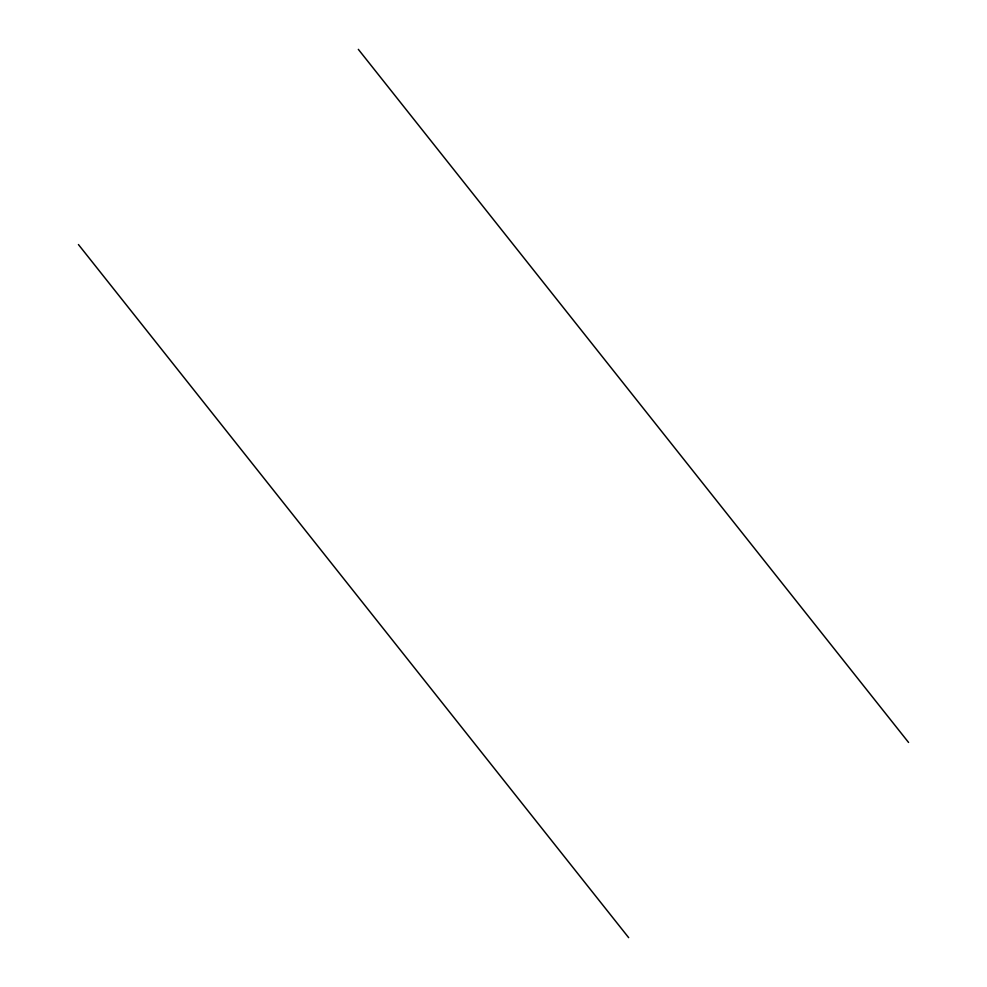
<?xml version="1.0" encoding="UTF-8"?>
<svg xmlns="http://www.w3.org/2000/svg" width="987" height="987" viewBox="0 0 987 987"><rect width="100%" height="100%" fill="white"/><g stroke="black" fill="none" stroke-linecap="round" stroke-linejoin="round"><path stroke-width="1.48" d="M358.33 49.35L908.571 742.458M78.429 244.542L628.67 937.65"/></g></svg>
